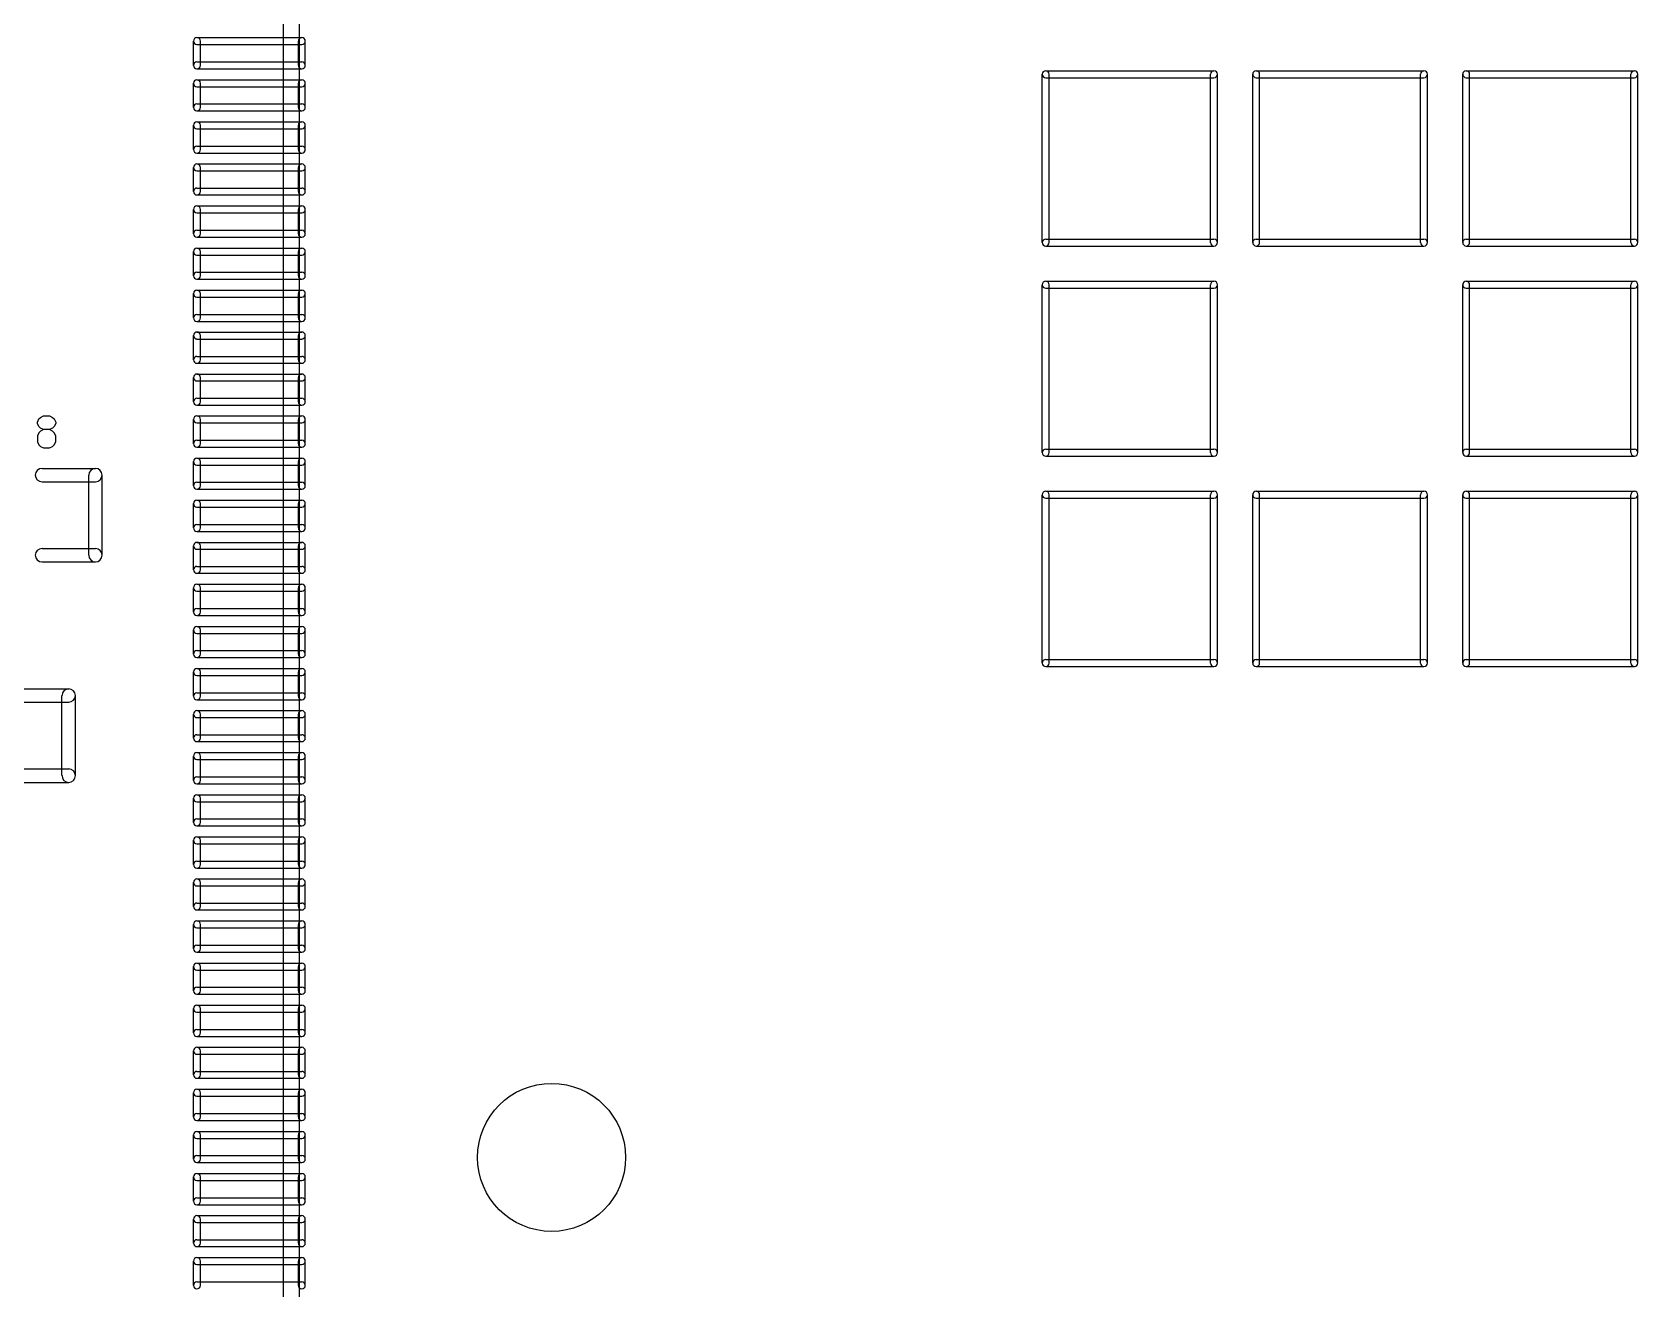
# Model space of a CAD drawing. Extents: x 51.7 to 137.6, y -122.1 to -55.4.
# Drawn here: x 101.06 to 116.33, y -99.75 to -87.8 of the extents above; entities that cross this region are included whole.
import ezdxf

# ---------------------------------------------------------------- set-up
doc = ezdxf.new("R2010")
doc.units = 0
doc.header["$MEASUREMENT"] = 0
doc.layers.add('BLACK', color=250, linetype='CONTINUOUS')

msp = doc.modelspace()

# ---------------------------------------------------------------- linework, layer by layer
at = {"layer": 'BLACK'}
for p, q in [((103.452, -99.9713), (103.452, -81.028)), ((103.604, -99.9713), (103.604, -81.028)), ((102.596, -88.1171), (102.596, -87.886)), ((102.629, -87.8529), (103.627, -87.8529)), ((102.629, -87.919), (103.627, -87.919)), ((102.662, -88.1171), (102.662, -87.886)), ((103.594, -88.1171), (103.594, -87.886)), ((103.66, -88.1171), (103.66, -87.886)), ((102.629, -88.0841), (103.627, -88.0841)), ((102.629, -88.1501), (103.627, -88.1501)), ((102.629, -88.2543), (103.627, -88.2543)), ((110.668, -89.8011), (110.668, -88.2009)), ((110.701, -88.1679), (112.301, -88.1679)), ((110.701, -88.2339), (112.301, -88.2339)), ((110.734, -89.8011), (110.734, -88.2009)), ((112.268, -89.8011), (112.268, -88.2009)), ((112.334, -89.8011), (112.334, -88.2009)), ((112.669, -89.8011), (112.669, -88.2009)), ((112.702, -88.1679), (114.298, -88.1679)), ((112.702, -88.2339), (114.298, -88.2339)), ((112.735, -89.8011), (112.735, -88.2009)), ((114.265, -89.8011), (114.265, -88.2009)), ((114.331, -89.8011), (114.331, -88.2009)), ((114.666, -89.8011), (114.666, -88.2009)), ((114.699, -88.1679), (116.299, -88.1679)), ((114.699, -88.2339), (116.299, -88.2339)), ((114.732, -89.8011), (114.732, -88.2009)), ((116.266, -89.8011), (116.266, -88.2009)), ((116.332, -89.8011), (116.332, -88.2009)), ((102.596, -88.5159), (102.596, -88.2873)), ((102.629, -88.3203), (103.627, -88.3203)), ((102.662, -88.5159), (102.662, -88.2873)), ((103.594, -88.5159), (103.594, -88.2873)), ((103.66, -88.5159), (103.66, -88.2873)), ((102.629, -88.4829), (103.627, -88.4829)), ((102.629, -88.5489), (103.627, -88.5489)), ((102.596, -88.9172), (102.596, -88.6861)), ((102.629, -88.653), (103.627, -88.653)), ((102.662, -88.9172), (102.662, -88.6861)), ((103.594, -88.9172), (103.594, -88.6861)), ((103.66, -88.9172), (103.66, -88.6861)), ((102.629, -88.7191), (103.627, -88.7191)), ((102.629, -88.8842), (103.627, -88.8842)), ((102.629, -88.9502), (103.627, -88.9502)), ((102.596, -89.316), (102.596, -89.0874)), ((102.629, -89.0544), (103.627, -89.0544)), ((102.629, -89.1204), (103.627, -89.1204)), ((102.662, -89.316), (102.662, -89.0874)), ((103.594, -89.316), (103.594, -89.0874)), ((103.66, -89.316), (103.66, -89.0874)), ((102.629, -89.283), (103.627, -89.283)), ((102.629, -89.349), (103.627, -89.349)), ((102.629, -89.4531), (103.627, -89.4531)), ((102.596, -89.7173), (102.596, -89.4862)), ((102.629, -89.5192), (103.627, -89.5192)), ((102.662, -89.7173), (102.662, -89.4862)), ((103.594, -89.7173), (103.594, -89.4862)), ((103.66, -89.7173), (103.66, -89.4862)), ((102.629, -89.6843), (103.627, -89.6843)), ((102.629, -89.7503), (103.627, -89.7503)), ((110.701, -89.7681), (112.301, -89.7681)), ((112.702, -89.7681), (114.298, -89.7681)), ((114.699, -89.7681), (116.299, -89.7681)), ((102.596, -90.1161), (102.596, -89.8875)), ((102.629, -89.8545), (103.627, -89.8545)), ((102.629, -89.9205), (103.627, -89.9205)), ((102.662, -90.1161), (102.662, -89.8875)), ((103.594, -90.1161), (103.594, -89.8875)), ((103.66, -90.1161), (103.66, -89.8875)), ((110.701, -89.8341), (112.301, -89.8341)), ((112.702, -89.8341), (114.298, -89.8341)), ((114.699, -89.8341), (116.299, -89.8341)), ((102.629, -90.0831), (103.627, -90.0831)), ((102.629, -90.1491), (103.627, -90.1491)), ((110.668, -91.7976), (110.668, -90.2024)), ((110.701, -90.1694), (112.301, -90.1694)), ((110.701, -90.2355), (112.301, -90.2355)), ((110.734, -91.7976), (110.734, -90.2024)), ((112.268, -91.7976), (112.268, -90.2024)), ((112.334, -91.7976), (112.334, -90.2024)), ((114.666, -91.7976), (114.666, -90.2024)), ((114.699, -90.1694), (116.299, -90.1694)), ((114.699, -90.2355), (116.299, -90.2355)), ((114.732, -91.7976), (114.732, -90.2024)), ((116.266, -91.7976), (116.266, -90.2024)), ((116.332, -91.7976), (116.332, -90.2024)), ((102.596, -90.5174), (102.596, -90.2863)), ((102.629, -90.2532), (103.627, -90.2532)), ((102.629, -90.3193), (103.627, -90.3193)), ((102.662, -90.5174), (102.662, -90.2863)), ((103.594, -90.5174), (103.594, -90.2863)), ((103.66, -90.5174), (103.66, -90.2863)), ((102.629, -90.4844), (103.627, -90.4844)), ((102.629, -90.5504), (103.627, -90.5504)), ((102.596, -90.9162), (102.596, -90.685)), ((102.629, -90.652), (103.627, -90.652)), ((102.662, -90.9162), (102.662, -90.685)), ((103.594, -90.9162), (103.594, -90.685)), ((103.66, -90.9162), (103.66, -90.685)), ((102.629, -90.7181), (103.627, -90.7181)), ((102.629, -90.8832), (103.627, -90.8832)), ((102.629, -90.9492), (103.627, -90.9492)), ((102.596, -91.315), (102.596, -91.0838)), ((102.629, -91.0508), (103.627, -91.0508)), ((102.629, -91.1168), (103.627, -91.1168)), ((102.662, -91.315), (102.662, -91.0838)), ((103.594, -91.315), (103.594, -91.0838)), ((103.66, -91.315), (103.66, -91.0838)), ((102.629, -91.2819), (103.627, -91.2819)), ((101.126, -91.4781), (101.141, -91.4636)), ((101.141, -91.4636), (101.17, -91.4491)), ((101.17, -91.4491), (101.228, -91.4491)), ((101.228, -91.4491), (101.257, -91.4636)), ((101.257, -91.4636), (101.272, -91.4781)), ((102.629, -91.348), (103.627, -91.348)), ((102.629, -91.4496), (103.627, -91.4496)), ((101.112, -91.5071), (101.126, -91.4781)), ((101.112, -91.5216), (101.112, -91.5071)), ((101.126, -91.5507), (101.112, -91.5216)), ((101.126, -91.6087), (101.112, -91.6378)), ((101.141, -91.5652), (101.126, -91.5507)), ((101.141, -91.5942), (101.126, -91.6087)), ((101.17, -91.5797), (101.141, -91.5652)), ((101.17, -91.5797), (101.141, -91.5942)), ((101.228, -91.5797), (101.17, -91.5797)), ((101.257, -91.5652), (101.228, -91.5797)), ((101.257, -91.5942), (101.228, -91.5797)), ((101.272, -91.5507), (101.257, -91.5652)), ((101.272, -91.6087), (101.257, -91.5942)), ((101.272, -91.4781), (101.286, -91.5071)), ((101.286, -91.5216), (101.272, -91.5507)), ((101.286, -91.6378), (101.272, -91.6087)), ((101.286, -91.5071), (101.286, -91.5216)), ((102.596, -91.7137), (102.596, -91.4826)), ((102.629, -91.5156), (103.627, -91.5156)), ((102.662, -91.7137), (102.662, -91.4826)), ((103.594, -91.7137), (103.594, -91.4826)), ((103.66, -91.7137), (103.66, -91.4826)), ((101.112, -91.6378), (101.112, -91.6958)), ((101.112, -91.6958), (101.126, -91.7248)), ((101.126, -91.7248), (101.141, -91.7394)), ((101.141, -91.7394), (101.17, -91.7539)), ((101.17, -91.7539), (101.228, -91.7539)), ((101.228, -91.7539), (101.257, -91.7394)), ((101.257, -91.7394), (101.272, -91.7248)), ((101.272, -91.7248), (101.286, -91.6958)), ((101.286, -91.6958), (101.286, -91.6378)), ((102.629, -91.6807), (103.627, -91.6807)), ((102.629, -91.7468), (103.627, -91.7468)), ((110.701, -91.7645), (112.301, -91.7645)), ((114.699, -91.7645), (116.299, -91.7645)), ((102.596, -92.1125), (102.596, -91.8839)), ((102.629, -91.8509), (103.627, -91.8509)), ((102.629, -91.9169), (103.627, -91.9169)), ((102.662, -92.1125), (102.662, -91.8839)), ((103.594, -92.1125), (103.594, -91.8839)), ((103.66, -92.1125), (103.66, -91.8839)), ((110.701, -91.8306), (112.301, -91.8306)), ((114.699, -91.8306), (116.299, -91.8306)), ((101.156, -91.948), (101.664, -91.948)), ((101.156, -92.075), (101.664, -92.075)), ((101.6, -92.7735), (101.6, -92.0115)), ((101.727, -92.7735), (101.727, -92.0115)), ((102.629, -92.0795), (103.627, -92.0795)), ((102.629, -92.1455), (103.627, -92.1455)), ((110.668, -93.7991), (110.668, -92.1989)), ((110.701, -92.1659), (112.301, -92.1659)), ((110.734, -93.7991), (110.734, -92.1989)), ((112.268, -93.7991), (112.268, -92.1989)), ((112.334, -93.7991), (112.334, -92.1989)), ((112.669, -93.7991), (112.669, -92.1989)), ((112.702, -92.1659), (114.298, -92.1659)), ((112.735, -93.7991), (112.735, -92.1989)), ((114.265, -93.7991), (114.265, -92.1989)), ((114.331, -93.7991), (114.331, -92.1989)), ((114.666, -93.7991), (114.666, -92.1989)), ((114.699, -92.1659), (116.299, -92.1659)), ((114.732, -93.7991), (114.732, -92.1989)), ((116.266, -93.7991), (116.266, -92.1989)), ((116.332, -93.7991), (116.332, -92.1989)), ((102.596, -92.5138), (102.596, -92.2827)), ((102.629, -92.2497), (103.627, -92.2497)), ((102.629, -92.3157), (103.627, -92.3157)), ((102.662, -92.5138), (102.662, -92.2827)), ((103.594, -92.5138), (103.594, -92.2827)), ((103.66, -92.5138), (103.66, -92.2827)), ((110.701, -92.2319), (112.301, -92.2319)), ((112.702, -92.2319), (114.298, -92.2319)), ((114.699, -92.2319), (116.299, -92.2319)), ((102.629, -92.4808), (103.627, -92.4808)), ((102.596, -92.9126), (102.596, -92.684)), ((102.629, -92.5469), (103.627, -92.5469)), ((102.629, -92.651), (103.627, -92.651)), ((102.662, -92.9126), (102.662, -92.684)), ((103.594, -92.9126), (103.594, -92.684)), ((103.66, -92.9126), (103.66, -92.684)), ((101.156, -92.71), (101.664, -92.71)), ((101.156, -92.837), (101.664, -92.837)), ((102.629, -92.717), (103.627, -92.717)), ((102.629, -92.8796), (103.627, -92.8796)), ((102.629, -92.9456), (103.627, -92.9456)), ((102.596, -93.3139), (102.596, -93.0828)), ((102.629, -93.0498), (103.627, -93.0498)), ((102.629, -93.1158), (103.627, -93.1158)), ((102.662, -93.3139), (102.662, -93.0828)), ((103.594, -93.3139), (103.594, -93.0828)), ((103.66, -93.3139), (103.66, -93.0828)), ((102.629, -93.2809), (103.627, -93.2809)), ((102.629, -93.347), (103.627, -93.347)), ((102.629, -93.4511), (103.627, -93.4511)), ((102.596, -93.7127), (102.596, -93.4841)), ((102.629, -93.5171), (103.627, -93.5171)), ((102.662, -93.7127), (102.662, -93.4841)), ((103.594, -93.7127), (103.594, -93.4841)), ((103.66, -93.7127), (103.66, -93.4841)), ((102.629, -93.6797), (103.627, -93.6797)), ((102.629, -93.7457), (103.627, -93.7457)), ((102.596, -94.114), (102.596, -93.8829)), ((102.629, -93.8499), (103.627, -93.8499)), ((102.662, -94.114), (102.662, -93.8829)), ((103.594, -94.114), (103.594, -93.8829)), ((103.66, -94.114), (103.66, -93.8829)), ((110.701, -93.7661), (112.301, -93.7661)), ((110.701, -93.8321), (112.301, -93.8321)), ((112.702, -93.7661), (114.298, -93.7661)), ((112.702, -93.8321), (114.298, -93.8321)), ((114.699, -93.7661), (116.299, -93.7661)), ((114.699, -93.8321), (116.299, -93.8321)), ((100.902, -94.0435), (101.41, -94.0435)), ((102.629, -93.9159), (103.627, -93.9159)), ((100.902, -94.1705), (101.41, -94.1705)), ((101.346, -94.869), (101.346, -94.107)), ((101.473, -94.869), (101.473, -94.107)), ((102.629, -94.081), (103.627, -94.081)), ((102.629, -94.1471), (103.627, -94.1471)), ((102.596, -94.5128), (102.596, -94.2842)), ((102.629, -94.2512), (103.627, -94.2512)), ((102.629, -94.3172), (103.627, -94.3172)), ((102.662, -94.5128), (102.662, -94.2842)), ((103.594, -94.5128), (103.594, -94.2842)), ((103.66, -94.5128), (103.66, -94.2842)), ((102.629, -94.4798), (103.627, -94.4798)), ((102.629, -94.5458), (103.627, -94.5458)), ((102.629, -94.65), (103.627, -94.65)), ((100.902, -94.8055), (101.41, -94.8055)), ((102.596, -94.9141), (102.596, -94.683)), ((102.629, -94.716), (103.627, -94.716)), ((102.662, -94.9141), (102.662, -94.683)), ((103.594, -94.9141), (103.594, -94.683)), ((103.66, -94.9141), (103.66, -94.683)), ((100.902, -94.9325), (101.41, -94.9325)), ((102.629, -94.8811), (103.627, -94.8811)), ((102.629, -94.9472), (103.627, -94.9472)), ((102.596, -95.3129), (102.596, -95.0843)), ((102.629, -95.0513), (103.627, -95.0513)), ((102.629, -95.1173), (103.627, -95.1173)), ((102.662, -95.3129), (102.662, -95.0843)), ((103.594, -95.3129), (103.594, -95.0843)), ((103.66, -95.3129), (103.66, -95.0843)), ((102.629, -95.2799), (103.627, -95.2799)), ((102.629, -95.3459), (103.627, -95.3459)), ((102.596, -95.7142), (102.596, -95.4831)), ((102.629, -95.4501), (103.627, -95.4501)), ((102.629, -95.5161), (103.627, -95.5161)), ((102.662, -95.7142), (102.662, -95.4831)), ((103.594, -95.7142), (103.594, -95.4831)), ((103.66, -95.7142), (103.66, -95.4831)), ((102.629, -95.6812), (103.627, -95.6812)), ((102.596, -96.113), (102.596, -95.8844)), ((102.629, -95.7473), (103.627, -95.7473)), ((102.629, -95.8514), (103.627, -95.8514)), ((102.662, -96.113), (102.662, -95.8844)), ((103.594, -96.113), (103.594, -95.8844)), ((103.66, -96.113), (103.66, -95.8844)), ((102.629, -95.9174), (103.627, -95.9174)), ((102.629, -96.08), (103.627, -96.08)), ((102.629, -96.146), (103.627, -96.146)), ((102.596, -96.5143), (102.596, -96.2832)), ((102.629, -96.2502), (103.627, -96.2502)), ((102.629, -96.3162), (103.627, -96.3162)), ((102.662, -96.5143), (102.662, -96.2832)), ((103.594, -96.5143), (103.594, -96.2832)), ((103.66, -96.5143), (103.66, -96.2832)), ((102.629, -96.4813), (103.627, -96.4813)), ((102.629, -96.5474), (103.627, -96.5474)), ((102.629, -96.6515), (103.627, -96.6515)), ((102.596, -96.9131), (102.596, -96.6845)), ((102.629, -96.7175), (103.627, -96.7175)), ((102.662, -96.9131), (102.662, -96.6845)), ((103.594, -96.9131), (103.594, -96.6845)), ((103.66, -96.9131), (103.66, -96.6845)), ((102.629, -96.8801), (103.627, -96.8801)), ((102.629, -96.9461), (103.627, -96.9461)), ((102.596, -97.3144), (102.596, -97.0833)), ((102.629, -97.0503), (103.627, -97.0503)), ((102.629, -97.1163), (103.627, -97.1163)), ((102.662, -97.3144), (102.662, -97.0833)), ((103.594, -97.3144), (103.594, -97.0833)), ((103.66, -97.3144), (103.66, -97.0833)), ((102.629, -97.2814), (103.627, -97.2814)), ((102.629, -97.3475), (103.627, -97.3475)), ((102.596, -97.7132), (102.596, -97.4846)), ((102.629, -97.4516), (103.627, -97.4516)), ((102.629, -97.5176), (103.627, -97.5176)), ((102.662, -97.7132), (102.662, -97.4846)), ((103.594, -97.7132), (103.594, -97.4846)), ((103.66, -97.7132), (103.66, -97.4846)), ((102.629, -97.6802), (103.627, -97.6802)), ((102.629, -97.7462), (103.627, -97.7462)), ((102.629, -97.8504), (103.627, -97.8504)), ((102.596, -98.1145), (102.596, -97.8834)), ((102.629, -97.9164), (103.627, -97.9164)), ((102.662, -98.1145), (102.662, -97.8834)), ((103.594, -98.1145), (103.594, -97.8834)), ((103.66, -98.1145), (103.66, -97.8834)), ((102.629, -98.0815), (103.627, -98.0815)), ((102.629, -98.1476), (103.627, -98.1476)), ((102.596, -98.5133), (102.596, -98.2847)), ((102.629, -98.2517), (103.627, -98.2517)), ((102.629, -98.3177), (103.627, -98.3177)), ((102.662, -98.5133), (102.662, -98.2847)), ((103.594, -98.5133), (103.594, -98.2847)), ((103.66, -98.5133), (103.66, -98.2847)), ((102.629, -98.4803), (103.627, -98.4803)), ((102.629, -98.5463), (103.627, -98.5463)), ((102.596, -98.9146), (102.596, -98.6835)), ((102.629, -98.6505), (103.627, -98.6505)), ((102.629, -98.7165), (103.627, -98.7165)), ((102.662, -98.9146), (102.662, -98.6835)), ((103.594, -98.9146), (103.594, -98.6835)), ((103.66, -98.9146), (103.66, -98.6835)), ((102.629, -98.8816), (103.627, -98.8816)), ((102.629, -98.9477), (103.627, -98.9477)), ((102.596, -99.3134), (102.596, -99.0848)), ((102.629, -99.0518), (103.627, -99.0518)), ((102.662, -99.3134), (102.662, -99.0848)), ((103.594, -99.3134), (103.594, -99.0848)), ((103.66, -99.3134), (103.66, -99.0848)), ((102.629, -99.1178), (103.627, -99.1178)), ((102.629, -99.2804), (103.627, -99.2804)), ((102.629, -99.3464), (103.627, -99.3464)), ((102.596, -99.7147), (102.596, -99.4836)), ((102.629, -99.4506), (103.627, -99.4506)), ((102.629, -99.5166), (103.627, -99.5166)), ((102.662, -99.7147), (102.662, -99.4836)), ((103.594, -99.7147), (103.594, -99.4836)), ((103.66, -99.7147), (103.66, -99.4836)), ((102.629, -99.6817), (103.627, -99.6817))]:
    msp.add_line(p, q, dxfattribs=at)
msp.add_circle((106.002, -98.4981), 0.7041, dxfattribs=at)
for centre, radius, start, end in [((102.629, -87.886), 0.033, 90, 270), ((102.629, -87.886), 0.033, 360, 540), ((103.627, -87.886), 0.033, 360, 540), ((103.627, -87.886), 0.033, 270, 450), ((102.629, -88.1171), 0.033, 90, 270), ((103.627, -88.1171), 0.033, 270, 450), ((102.629, -88.1171), 0.033, 180, 360), ((102.629, -88.2873), 0.033, 90, 270), ((102.629, -88.2873), 0.033, 360, 540), ((103.627, -88.1171), 0.033, 180, 360), ((103.627, -88.2873), 0.033, 360, 540), ((103.627, -88.2873), 0.033, 270, 450), ((110.701, -88.2009), 0.033, 90, 270), ((110.701, -88.2009), 0.033, 360, 540), ((112.301, -88.2009), 0.033, 360, 540), ((112.301, -88.2009), 0.033, 270, 450), ((112.702, -88.2009), 0.033, 90, 270), ((112.702, -88.2009), 0.033, 360, 540), ((114.298, -88.2009), 0.033, 360, 540), ((114.298, -88.2009), 0.033, 270, 450), ((114.699, -88.2009), 0.033, 90, 270), ((114.699, -88.2009), 0.033, 360, 540), ((116.299, -88.2009), 0.033, 360, 540), ((116.299, -88.2009), 0.033, 270, 450), ((102.629, -88.5159), 0.033, 90, 270), ((102.629, -88.5159), 0.033, 180, 360), ((103.627, -88.5159), 0.033, 180, 360), ((103.627, -88.5159), 0.033, 270, 450), ((102.629, -88.6861), 0.033, 90, 270), ((102.629, -88.6861), 0.033, 360, 540), ((103.627, -88.6861), 0.033, 360, 540), ((103.627, -88.6861), 0.033, 270, 450), ((102.629, -88.9172), 0.033, 90, 270), ((102.629, -88.9172), 0.033, 180, 360), ((103.627, -88.9172), 0.033, 180, 360), ((103.627, -88.9172), 0.033, 270, 450), ((102.629, -89.0874), 0.033, 90, 270), ((102.629, -89.0874), 0.033, 360, 540), ((103.627, -89.0874), 0.033, 360, 540), ((103.627, -89.0874), 0.033, 270, 450), ((102.629, -89.316), 0.033, 90, 270), ((102.629, -89.316), 0.033, 180, 360), ((103.627, -89.316), 0.033, 180, 360), ((103.627, -89.316), 0.033, 270, 450), ((102.629, -89.4862), 0.033, 90, 270), ((102.629, -89.4862), 0.033, 360, 540), ((103.627, -89.4862), 0.033, 360, 540), ((103.627, -89.4862), 0.033, 270, 450), ((102.629, -89.7173), 0.033, 90, 270), ((102.629, -89.7173), 0.033, 180, 360), ((103.627, -89.7173), 0.033, 180, 360), ((103.627, -89.7173), 0.033, 270, 450), ((110.701, -89.8011), 0.033, 90, 270), ((112.301, -89.8011), 0.033, 270, 450), ((112.702, -89.8011), 0.033, 90, 270), ((114.298, -89.8011), 0.033, 270, 450), ((114.699, -89.8011), 0.033, 90, 270), ((116.299, -89.8011), 0.033, 270, 450), ((102.629, -89.8875), 0.033, 90, 270), ((102.629, -89.8875), 0.033, 360, 540), ((103.627, -89.8875), 0.033, 360, 540), ((103.627, -89.8875), 0.033, 270, 450), ((110.701, -89.8011), 0.033, 180, 360), ((112.301, -89.8011), 0.033, 180, 360), ((112.702, -89.8011), 0.033, 180, 360), ((114.298, -89.8011), 0.033, 180, 360), ((114.699, -89.8011), 0.033, 180, 360), ((116.299, -89.8011), 0.033, 180, 360), ((102.629, -90.1161), 0.033, 90, 270), ((103.627, -90.1161), 0.033, 270, 450), ((102.629, -90.1161), 0.033, 180, 360), ((103.627, -90.1161), 0.033, 180, 360), ((110.701, -90.2024), 0.033, 90, 270), ((110.701, -90.2024), 0.033, 360, 540), ((112.301, -90.2024), 0.033, 360, 540), ((112.301, -90.2024), 0.033, 270, 450), ((114.699, -90.2024), 0.033, 90, 270), ((114.699, -90.2024), 0.033, 360, 540), ((116.299, -90.2024), 0.033, 360, 540), ((116.299, -90.2024), 0.033, 270, 450), ((102.629, -90.2863), 0.033, 90, 270), ((102.629, -90.2863), 0.033, 360, 540), ((103.627, -90.2863), 0.033, 360, 540), ((103.627, -90.2863), 0.033, 270, 450), ((102.629, -90.5174), 0.033, 90, 270), ((102.629, -90.5174), 0.033, 180, 360), ((103.627, -90.5174), 0.033, 180, 360), ((103.627, -90.5174), 0.033, 270, 450), ((102.629, -90.685), 0.033, 90, 270), ((102.629, -90.685), 0.033, 360, 540), ((103.627, -90.685), 0.033, 360, 540), ((103.627, -90.685), 0.033, 270, 450), ((102.629, -90.9162), 0.033, 90, 270), ((102.629, -90.9162), 0.033, 180, 360), ((103.627, -90.9162), 0.033, 180, 360), ((103.627, -90.9162), 0.033, 270, 450), ((102.629, -91.0838), 0.033, 90, 270), ((102.629, -91.0838), 0.033, 360, 540), ((103.627, -91.0838), 0.033, 360, 540), ((103.627, -91.0838), 0.033, 270, 450), ((102.629, -91.315), 0.033, 90, 270), ((103.627, -91.315), 0.033, 270, 450), ((102.629, -91.315), 0.033, 180, 360), ((102.629, -91.4826), 0.033, 90, 270), ((102.629, -91.4826), 0.033, 360, 540), ((103.627, -91.315), 0.033, 180, 360), ((103.627, -91.4826), 0.033, 360, 540), ((103.627, -91.4826), 0.033, 270, 450), ((102.629, -91.7137), 0.033, 90, 270), ((102.629, -91.7137), 0.033, 180, 360), ((103.627, -91.7137), 0.033, 180, 360), ((103.627, -91.7137), 0.033, 270, 450), ((110.701, -91.7976), 0.033, 90, 270), ((112.301, -91.7976), 0.033, 270, 450), ((114.699, -91.7976), 0.033, 90, 270), ((116.299, -91.7976), 0.033, 270, 450), ((102.629, -91.8839), 0.033, 90, 270), ((102.629, -91.8839), 0.033, 360, 540), ((103.627, -91.8839), 0.033, 360, 540), ((103.627, -91.8839), 0.033, 270, 450), ((110.701, -91.7976), 0.033, 180, 360), ((112.301, -91.7976), 0.033, 180, 360), ((114.699, -91.7976), 0.033, 180, 360), ((116.299, -91.7976), 0.033, 180, 360), ((101.156, -92.0115), 0.0635, 90, 270), ((101.664, -92.0115), 0.0635, 360, 540), ((101.664, -92.0115), 0.0635, 270, 450), ((102.629, -92.1125), 0.033, 90, 270), ((102.629, -92.1125), 0.033, 180, 360), ((103.627, -92.1125), 0.033, 180, 360), ((103.627, -92.1125), 0.033, 270, 450), ((110.701, -92.1989), 0.033, 90, 270), ((110.701, -92.1989), 0.033, 360, 540), ((112.301, -92.1989), 0.033, 360, 540), ((112.301, -92.1989), 0.033, 270, 450), ((112.702, -92.1989), 0.033, 90, 270), ((112.702, -92.1989), 0.033, 360, 540), ((114.298, -92.1989), 0.033, 360, 540), ((114.298, -92.1989), 0.033, 270, 450), ((114.699, -92.1989), 0.033, 90, 270), ((114.699, -92.1989), 0.033, 360, 540), ((116.299, -92.1989), 0.033, 360, 540), ((116.299, -92.1989), 0.033, 270, 450), ((102.629, -92.2827), 0.033, 90, 270), ((102.629, -92.2827), 0.033, 360, 540), ((103.627, -92.2827), 0.033, 360, 540), ((103.627, -92.2827), 0.033, 270, 450), ((102.629, -92.5138), 0.033, 90, 270), ((102.629, -92.5138), 0.033, 180, 360), ((103.627, -92.5138), 0.033, 180, 360), ((103.627, -92.5138), 0.033, 270, 450), ((102.629, -92.684), 0.033, 90, 270), ((102.629, -92.684), 0.033, 360, 540), ((103.627, -92.684), 0.033, 360, 540), ((103.627, -92.684), 0.033, 270, 450), ((101.156, -92.7735), 0.0635, 90, 270), ((101.664, -92.7735), 0.0635, 180, 360), ((101.664, -92.7735), 0.0635, 270, 450), ((102.629, -92.9126), 0.033, 90, 270), ((102.629, -92.9126), 0.033, 180, 360), ((103.627, -92.9126), 0.033, 180, 360), ((103.627, -92.9126), 0.033, 270, 450), ((102.629, -93.0828), 0.033, 90, 270), ((102.629, -93.0828), 0.033, 360, 540), ((103.627, -93.0828), 0.033, 360, 540), ((103.627, -93.0828), 0.033, 270, 450), ((102.629, -93.3139), 0.033, 90, 270), ((103.627, -93.3139), 0.033, 270, 450), ((102.629, -93.3139), 0.033, 180, 360), ((102.629, -93.4841), 0.033, 90, 270), ((102.629, -93.4841), 0.033, 360, 540), ((103.627, -93.3139), 0.033, 180, 360), ((103.627, -93.4841), 0.033, 360, 540), ((103.627, -93.4841), 0.033, 270, 450), ((102.629, -93.7127), 0.033, 90, 270), ((102.629, -93.7127), 0.033, 180, 360), ((103.627, -93.7127), 0.033, 180, 360), ((103.627, -93.7127), 0.033, 270, 450), ((102.629, -93.8829), 0.033, 90, 270), ((102.629, -93.8829), 0.033, 360, 540), ((103.627, -93.8829), 0.033, 360, 540), ((103.627, -93.8829), 0.033, 270, 450), ((110.701, -93.7991), 0.033, 90, 270), ((110.701, -93.7991), 0.033, 180, 360), ((112.301, -93.7991), 0.033, 180, 360), ((112.301, -93.7991), 0.033, 270, 450), ((112.702, -93.7991), 0.033, 90, 270), ((112.702, -93.7991), 0.033, 180, 360), ((114.298, -93.7991), 0.033, 180, 360), ((114.298, -93.7991), 0.033, 270, 450), ((114.699, -93.7991), 0.033, 90, 270), ((114.699, -93.7991), 0.033, 180, 360), ((116.299, -93.7991), 0.033, 180, 360), ((116.299, -93.7991), 0.033, 270, 450), ((101.41, -94.107), 0.0635, 360, 540), ((101.41, -94.107), 0.0635, 270, 450), ((102.629, -94.114), 0.033, 90, 270), ((102.629, -94.114), 0.033, 180, 360), ((103.627, -94.114), 0.033, 180, 360), ((103.627, -94.114), 0.033, 270, 450), ((102.629, -94.2842), 0.033, 90, 270), ((102.629, -94.2842), 0.033, 360, 540), ((103.627, -94.2842), 0.033, 360, 540), ((103.627, -94.2842), 0.033, 270, 450), ((102.629, -94.5128), 0.033, 90, 270), ((102.629, -94.5128), 0.033, 180, 360), ((103.627, -94.5128), 0.033, 180, 360), ((103.627, -94.5128), 0.033, 270, 450), ((102.629, -94.683), 0.033, 90, 270), ((102.629, -94.683), 0.033, 360, 540), ((103.627, -94.683), 0.033, 360, 540), ((103.627, -94.683), 0.033, 270, 450), ((101.41, -94.869), 0.0635, 270, 450), ((101.41, -94.869), 0.0635, 180, 360), ((102.629, -94.9141), 0.033, 90, 270), ((102.629, -94.9141), 0.033, 180, 360), ((103.627, -94.9141), 0.033, 180, 360), ((103.627, -94.9141), 0.033, 270, 450), ((102.629, -95.0843), 0.033, 90, 270), ((102.629, -95.0843), 0.033, 360, 540), ((103.627, -95.0843), 0.033, 360, 540), ((103.627, -95.0843), 0.033, 270, 450), ((102.629, -95.3129), 0.033, 90, 270), ((103.627, -95.3129), 0.033, 270, 450), ((102.629, -95.3129), 0.033, 180, 360), ((103.627, -95.3129), 0.033, 180, 360), ((102.629, -95.4831), 0.033, 90, 270), ((102.629, -95.4831), 0.033, 360, 540), ((103.627, -95.4831), 0.033, 360, 540), ((103.627, -95.4831), 0.033, 270, 450), ((102.629, -95.7142), 0.033, 90, 270), ((102.629, -95.7142), 0.033, 180, 360), ((103.627, -95.7142), 0.033, 180, 360), ((103.627, -95.7142), 0.033, 270, 450), ((102.629, -95.8844), 0.033, 90, 270), ((102.629, -95.8844), 0.033, 360, 540), ((103.627, -95.8844), 0.033, 360, 540), ((103.627, -95.8844), 0.033, 270, 450), ((102.629, -96.113), 0.033, 90, 270), ((102.629, -96.113), 0.033, 180, 360), ((103.627, -96.113), 0.033, 180, 360), ((103.627, -96.113), 0.033, 270, 450), ((102.629, -96.2832), 0.033, 90, 270), ((102.629, -96.2832), 0.033, 360, 540), ((103.627, -96.2832), 0.033, 360, 540), ((103.627, -96.2832), 0.033, 270, 450), ((102.629, -96.5143), 0.033, 90, 270), ((103.627, -96.5143), 0.033, 270, 450), ((102.629, -96.5143), 0.033, 180, 360), ((102.629, -96.6845), 0.033, 90, 270), ((102.629, -96.6845), 0.033, 360, 540), ((103.627, -96.5143), 0.033, 180, 360), ((103.627, -96.6845), 0.033, 360, 540), ((103.627, -96.6845), 0.033, 270, 450), ((102.629, -96.9131), 0.033, 90, 270), ((102.629, -96.9131), 0.033, 180, 360), ((103.627, -96.9131), 0.033, 180, 360), ((103.627, -96.9131), 0.033, 270, 450), ((102.629, -97.0833), 0.033, 90, 270), ((102.629, -97.0833), 0.033, 360, 540), ((103.627, -97.0833), 0.033, 360, 540), ((103.627, -97.0833), 0.033, 270, 450), ((102.629, -97.3144), 0.033, 90, 270), ((102.629, -97.3144), 0.033, 180, 360), ((103.627, -97.3144), 0.033, 180, 360), ((103.627, -97.3144), 0.033, 270, 450), ((102.629, -97.4846), 0.033, 90, 270), ((102.629, -97.4846), 0.033, 360, 540), ((103.627, -97.4846), 0.033, 360, 540), ((103.627, -97.4846), 0.033, 270, 450), ((102.629, -97.7132), 0.033, 90, 270), ((102.629, -97.7132), 0.033, 180, 360), ((103.627, -97.7132), 0.033, 180, 360), ((103.627, -97.7132), 0.033, 270, 450), ((102.629, -97.8834), 0.033, 90, 270), ((102.629, -97.8834), 0.033, 360, 540), ((103.627, -97.8834), 0.033, 360, 540), ((103.627, -97.8834), 0.033, 270, 450), ((102.629, -98.1145), 0.033, 90, 270), ((102.629, -98.1145), 0.033, 180, 360), ((103.627, -98.1145), 0.033, 180, 360), ((103.627, -98.1145), 0.033, 270, 450), ((102.629, -98.2847), 0.033, 90, 270), ((102.629, -98.2847), 0.033, 360, 540), ((103.627, -98.2847), 0.033, 360, 540), ((103.627, -98.2847), 0.033, 270, 450), ((102.629, -98.5133), 0.033, 90, 270), ((103.627, -98.5133), 0.033, 270, 450), ((102.629, -98.5133), 0.033, 180, 360), ((103.627, -98.5133), 0.033, 180, 360), ((102.629, -98.6835), 0.033, 90, 270), ((102.629, -98.6835), 0.033, 360, 540), ((103.627, -98.6835), 0.033, 360, 540), ((103.627, -98.6835), 0.033, 270, 450), ((102.629, -98.9146), 0.033, 90, 270), ((102.629, -98.9146), 0.033, 180, 360), ((103.627, -98.9146), 0.033, 180, 360), ((103.627, -98.9146), 0.033, 270, 450), ((102.629, -99.0848), 0.033, 90, 270), ((102.629, -99.0848), 0.033, 360, 540), ((103.627, -99.0848), 0.033, 360, 540), ((103.627, -99.0848), 0.033, 270, 450), ((102.629, -99.3134), 0.033, 90, 270), ((102.629, -99.3134), 0.033, 180, 360), ((103.627, -99.3134), 0.033, 180, 360), ((103.627, -99.3134), 0.033, 270, 450), ((102.629, -99.4836), 0.033, 90, 270), ((102.629, -99.4836), 0.033, 360, 540), ((103.627, -99.4836), 0.033, 360, 540), ((103.627, -99.4836), 0.033, 270, 450), ((102.629, -99.7147), 0.033, 90, 270), ((103.627, -99.7147), 0.033, 270, 450), ((102.629, -99.7147), 0.033, 180, 360), ((103.627, -99.7147), 0.033, 180, 360)]:
    msp.add_arc(centre, radius, start, end, dxfattribs=at)

doc.saveas('drawing.dxf')
